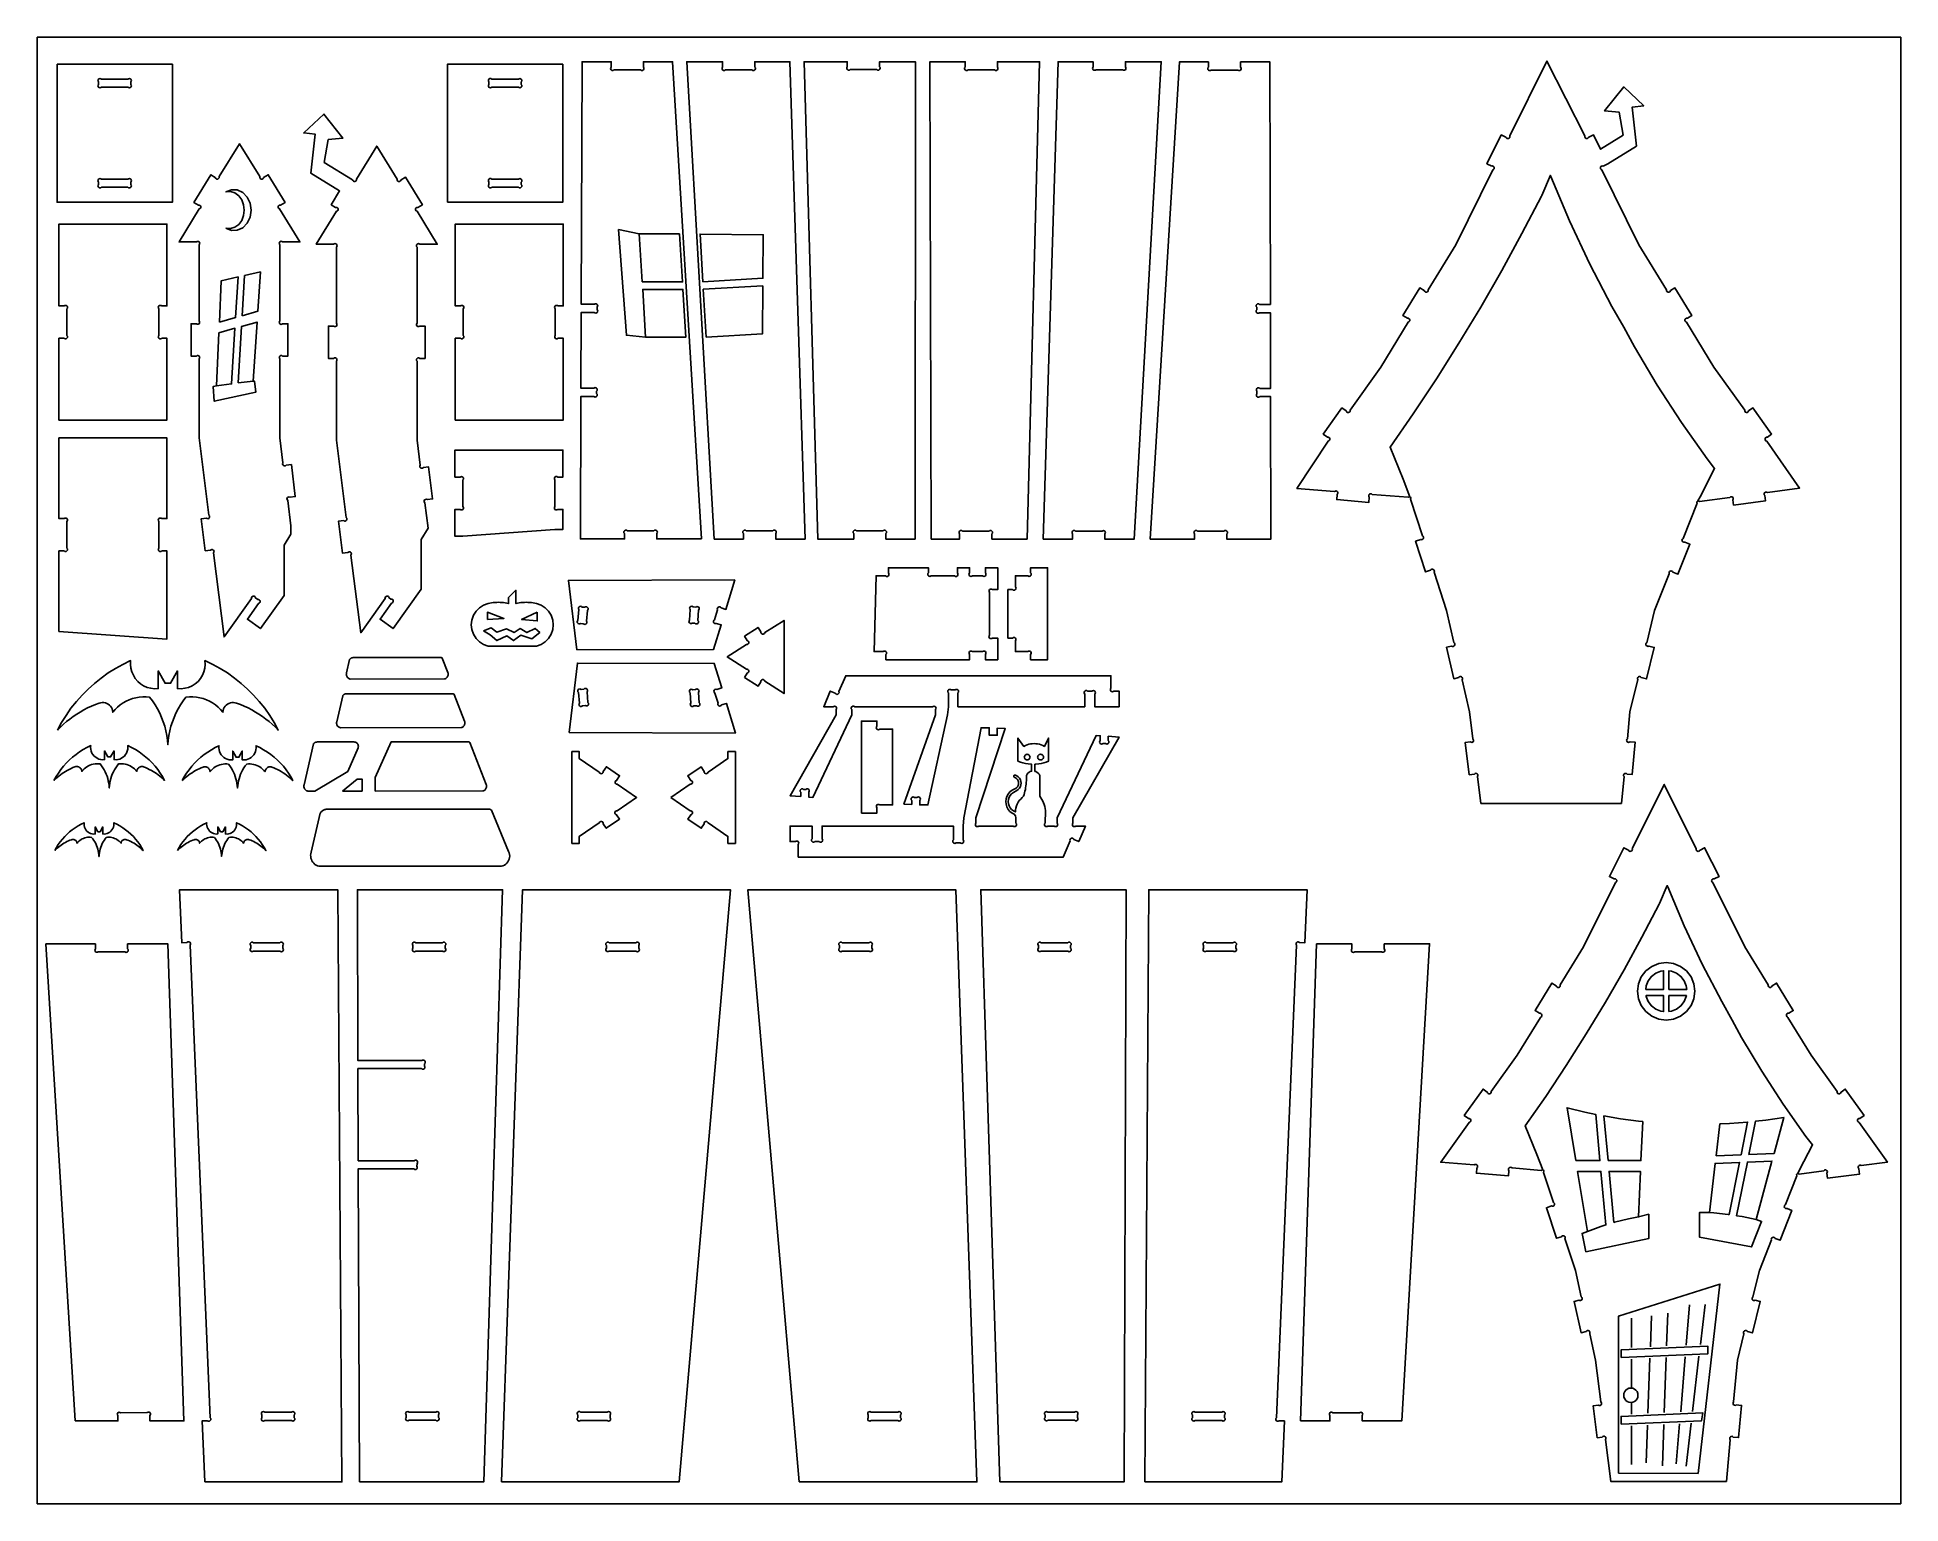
# Model space of a CAD drawing. Extents: x -437 to 671, y -375 to 497.
import ezdxf

# ---------------------------------------------------------------- set-up
doc = ezdxf.new("R2010")
doc.units = 0
doc.header["$MEASUREMENT"] = 0
doc.layers.get('0').update_dxf_attribs({"linetype": 'CONTINUOUS'})
doc.layers.add('ENGRAVING', color=1, linetype='CONTINUOUS')

msp = doc.modelspace()

# ---------------------------------------------------------------- linework, layer by layer
for points in [[(-436.7, -375), (-436.7, 497.2), (671.5, 497.2), (671.5, -375)], [(-425, 481.2), (-356.4, 481.2), (-356.4, 399.1), (-425, 399.1)], [(-192.8, 399.1), (-192.8, 481.2), (-124.2, 481.2), (-124.2, 399.1)], [(-324.5, 383.6), (-321.9, 383.5), (-319.2, 384.2), (-316.9, 385.9), (-315.1, 388.3), (-314, 391.2), (-313.6, 394.4), (-314, 397.6), (-315.1, 400.6), (-316.9, 402.9), (-319.2, 404.6), (-321.9, 405.4), (-324.5, 405.2), (-321.2, 406.5), (-317.8, 406.4), (-314.5, 404.9), (-311.9, 402.2), (-310.2, 398.5), (-309.6, 394.4), (-310.2, 390.3), (-311.9, 386.7), (-314.5, 383.9), (-317.8, 382.4), (-321.2, 382.3)], [(-77, 351.7), (-53, 351.7), (-54.8, 380.2), (-78.7, 380.2)], [(-40.9, 351.8), (-42.6, 380.1), (-5, 379.8), (-5.2, 353.9)], [(-328.4, 327.8), (-327.3, 352.4), (-317.3, 354.7), (-318.8, 330.5)], [(-314.8, 331.6), (-305.6, 334.3), (-304, 357.6), (-313.4, 355.5)], [(-75, 318.8), (-51.1, 318.8), (-52.8, 347.2), (-76.7, 347.2)], [(-39, 318.8), (-5.5, 320.8), (-5.3, 349.3), (-40.7, 347.3)], [(-330.2, 289.9), (-328.7, 321.4), (-319.2, 324.1), (-321.2, 291)], [(-317.3, 291.6), (-315.2, 325.2), (-306, 327.8), (-308.3, 292.7)], [(-175.8, 139.7), (-173.8, 137.6), (-171.3, 136.1), (-168.6, 135.1), (-139.9, 135.1), (-137.1, 136.1), (-134.7, 137.6), (-132.7, 139.7), (-131.1, 142.1), (-130.2, 144.9), (-129.9, 147.7), (-130.2, 150.6), (-131.1, 153.4), (-132.7, 155.8), (-134.7, 157.9), (-137.1, 159.4), (-139.9, 160.4), (-140.9, 160.6), (-141.9, 160.8), (-142.9, 161), (-143.9, 161.1), (-144.9, 161.1), (-146, 161.2), (-147, 161.1), (-148, 161.1), (-149.1, 161), (-150.1, 160.8), (-151.1, 160.6), (-152.1, 160.4), (-152.1, 168.3), (-156.4, 164.1), (-156.4, 160.4), (-157.4, 160.6), (-158.4, 160.8), (-159.4, 161), (-160.4, 161.1), (-161.5, 161.1), (-162.5, 161.2), (-163.5, 161.1), (-164.5, 161.1), (-165.6, 161), (-166.6, 160.8), (-167.6, 160.6), (-168.6, 160.4), (-171.3, 159.4), (-173.8, 157.9), (-175.8, 155.8), (-177.3, 153.4), (-178.3, 150.6), (-178.6, 147.7), (-178.3, 144.9), (-177.3, 142.1)], [(-169, 151), (-169, 155.2), (-159.2, 151.6)], [(-139.4, 155.2), (-148.7, 151), (-139.4, 150.1)], [(-171.4, 144.2), (-166.8, 145.9), (-163.5, 143.3), (-157.6, 145.3), (-153.2, 143.2), (-149.6, 145.5), (-145.5, 143.1), (-140.7, 145.6), (-137.9, 143.2), (-142.6, 139.4), (-149.1, 141.6), (-153.5, 138.4), (-157.5, 141.2), (-163.4, 138.4), (-167.3, 141.7)], [(-424.8, 85.1), (-423, 86.9), (-421.2, 88.6), (-419.3, 90.2), (-417.4, 91.7), (-415.3, 93.2), (-413.3, 94.6), (-411.2, 95.9), (-409, 97.1), (-406.8, 98.3), (-404.5, 99.3), (-402.2, 100.3), (-399.9, 101.2), (-399, 101.4), (-398.1, 101.5), (-397.1, 101.5), (-396.2, 101.3), (-395.3, 101), (-394.5, 100.5), (-393.8, 100), (-393.2, 99.3), (-392.6, 98.5), (-392.2, 97.7), (-391.9, 96.8), (-391.8, 95.8), (-390.5, 97.4), (-389, 98.8), (-387.4, 100.2), (-385.7, 101.3), (-383.9, 102.3), (-382, 103.2), (-380.1, 103.9), (-378.1, 104.4), (-376.1, 104.7), (-374, 104.9), (-371.9, 104.9), (-369.9, 104.7), (-368.2, 102.5), (-366.6, 100.2), (-365.2, 97.7), (-363.9, 95.3), (-362.8, 92.7), (-361.8, 90.1), (-360.9, 87.4), (-360.2, 84.7), (-359.7, 81.9), (-359.3, 79.2), (-359.1, 76.4), (-359, 76.4), (-358.8, 79.2), (-358.5, 81.9), (-357.9, 84.7), (-357.3, 87.4), (-356.4, 90.1), (-355.4, 92.7), (-354.3, 95.3), (-353, 97.7), (-351.5, 100.2), (-350, 102.5), (-348.3, 104.7), (-346.2, 104.9), (-344.2, 104.9), (-342.1, 104.7), (-340.1, 104.4), (-338.1, 103.9), (-336.1, 103.2), (-334.3, 102.3), (-332.5, 101.3), (-330.8, 100.2), (-329.2, 98.8), (-327.7, 97.4), (-326.3, 95.8), (-326.2, 96.8), (-325.9, 97.7), (-325.5, 98.5), (-325, 99.3), (-324.4, 100), (-323.6, 100.5), (-322.8, 101), (-321.9, 101.3), (-321, 101.5), (-320.1, 101.5), (-319.2, 101.4), (-318.3, 101.2), (-315.9, 100.3), (-313.6, 99.3), (-311.4, 98.3), (-309.2, 97.1), (-307, 95.9), (-304.9, 94.6), (-302.8, 93.2), (-300.8, 91.7), (-298.9, 90.2), (-297, 88.6), (-295.1, 86.9), (-293.4, 85.1), (-295.8, 89.6), (-298.5, 93.9), (-301.5, 98.1), (-304.7, 102.1), (-308.1, 105.9), (-311.7, 109.5), (-315.5, 112.9), (-319.5, 116.1), (-323.6, 119.1), (-327.9, 121.8), (-332.4, 124.2), (-337, 126.5), (-336.9, 124.2), (-337.1, 122), (-337.7, 119.8), (-338.5, 117.8), (-339.7, 115.8), (-341.1, 114.1), (-342.8, 112.7), (-344.7, 111.4), (-346.8, 110.5), (-348.9, 110), (-351.1, 109.7), (-353.4, 109.8), (-353.4, 120.3), (-357.5, 113), (-360.7, 113), (-364.8, 120.3), (-364.8, 109.8), (-367, 109.7), (-369.2, 110), (-371.4, 110.5), (-373.5, 111.4), (-375.3, 112.7), (-377, 114.1), (-378.5, 115.8), (-379.6, 117.8), (-380.5, 119.8), (-381.1, 122), (-381.3, 124.2), (-381.2, 126.5), (-385.8, 124.2), (-390.2, 121.8), (-394.5, 119.1), (-398.7, 116.1), (-402.7, 112.9), (-406.5, 109.5), (-410.1, 105.9), (-413.5, 102.1), (-416.7, 98.1), (-419.6, 93.9), (-422.3, 89.6)], [(-252.3, 116.5), (-252, 116.2), (-251.7, 116), (-251.4, 115.8), (-251, 115.6), (-250.7, 115.5), (-194.6, 115.6), (-194.2, 115.7), (-193.8, 115.9), (-193.5, 116.1), (-193.2, 116.4), (-192.9, 116.7), (-192.7, 117), (-192.5, 117.4), (-192.4, 117.8), (-192.4, 118.2), (-192.4, 118.6), (-192.4, 119), (-192.6, 119.4), (-196, 128), (-196, 128.1), (-196, 128.1), (-196.1, 128.1), (-196.1, 128.2), (-196.2, 128.2), (-196.2, 128.2), (-196.3, 128.2), (-196.3, 128.2), (-196.3, 128.3), (-196.4, 128.3), (-196.4, 128.3), (-196.5, 128.3), (-248.2, 128.3), (-248.5, 128.3), (-248.8, 128.3), (-249, 128.3), (-249.3, 128.2), (-249.5, 128.1), (-249.8, 128.1), (-250, 128), (-250.2, 127.8), (-250.4, 127.7), (-250.6, 127.6), (-250.8, 127.4), (-251, 127.2), (-252.9, 119.1), (-252.9, 118.7), (-253, 118.3), (-252.9, 117.9), (-252.9, 117.6), (-252.7, 117.2), (-252.5, 116.8)], [(-258.1, 87.5), (-257.8, 87.2), (-257.5, 87), (-257.2, 86.8), (-256.8, 86.6), (-256.4, 86.5), (-184.6, 86.6), (-184.2, 86.7), (-183.9, 86.9), (-183.5, 87.1), (-183.2, 87.4), (-183, 87.7), (-182.7, 88), (-182.6, 88.4), (-182.5, 88.8), (-182.4, 89.2), (-182.4, 89.6), (-182.5, 90), (-182.6, 90.4), (-188.9, 106.4), (-188.9, 106.5), (-189, 106.5), (-189, 106.5), (-189, 106.6), (-189.1, 106.6), (-189.1, 106.6), (-189.2, 106.6), (-189.2, 106.7), (-189.3, 106.7), (-189.3, 106.7), (-189.4, 106.7), (-189.4, 106.7), (-253.5, 106.7), (-253.7, 106.7), (-253.8, 106.6), (-254, 106.6), (-254.2, 106.5), (-254.3, 106.4), (-254.4, 106.3), (-254.6, 106.2), (-254.7, 106.1), (-254.8, 106), (-254.9, 105.9), (-255, 105.7), (-255.1, 105.6), (-258.6, 90.1), (-258.7, 89.7), (-258.7, 89.3), (-258.7, 89), (-258.6, 88.6), (-258.5, 88.2), (-258.3, 87.9)], [(-275.9, 48.9), (-271.6, 48.9), (-252, 60.6), (-245.9, 74.6), (-245.8, 75), (-245.7, 75.5), (-245.8, 75.9), (-245.9, 76.4), (-246.1, 76.8), (-246.4, 77.1), (-246.7, 77.5), (-247.1, 77.7), (-247.5, 77.9), (-247.9, 78), (-248.4, 78.1), (-269.7, 78.1), (-270, 78.1), (-270.2, 78.1), (-270.5, 78), (-270.8, 78), (-271, 77.9), (-271.2, 77.9), (-271.5, 77.8), (-271.7, 77.6), (-271.9, 77.5), (-272.1, 77.3), (-272.3, 77.2), (-272.5, 77), (-278.1, 52.5), (-278.2, 52.1), (-278.2, 51.7), (-278.2, 51.3), (-278.1, 50.9), (-277.9, 50.6), (-277.8, 50.2), (-277.5, 49.9), (-277.3, 49.6), (-277, 49.4), (-276.6, 49.1), (-276.3, 49)], [(-235.7, 48.9), (-235.7, 57), (-226.3, 78.1), (-180.1, 78.1), (-180, 78.1), (-180, 78.1), (-179.9, 78.1), (-179.9, 78), (-179.8, 78), (-179.8, 78), (-179.7, 78), (-179.7, 78), (-179.7, 77.9), (-179.6, 77.9), (-179.6, 77.9), (-179.5, 77.8), (-169.7, 52.7), (-169.6, 52.3), (-169.5, 51.9), (-169.5, 51.5), (-169.6, 51.1), (-169.7, 50.8), (-169.9, 50.4), (-170.1, 50), (-170.3, 49.7), (-170.6, 49.5), (-171, 49.2), (-171.3, 49.1), (-171.7, 49)], [(-426.8, 55.2), (-425.9, 56.1), (-425, 56.9), (-424, 57.8), (-423, 58.5), (-422, 59.3), (-421, 60), (-419.9, 60.6), (-418.9, 61.2), (-417.8, 61.8), (-416.6, 62.3), (-415.5, 62.8), (-414.3, 63.3), (-413.9, 63.4), (-413.4, 63.4), (-412.9, 63.4), (-412.5, 63.3), (-412, 63.2), (-411.6, 62.9), (-411.3, 62.6), (-410.9, 62.3), (-410.7, 61.9), (-410.5, 61.5), (-410.3, 61.1), (-410.3, 60.6), (-409.6, 61.4), (-408.9, 62.1), (-408.1, 62.7), (-407.2, 63.3), (-406.3, 63.8), (-405.4, 64.3), (-404.4, 64.6), (-403.4, 64.9), (-402.4, 65), (-401.4, 65.1), (-400.3, 65.1), (-399.3, 65), (-398.5, 63.9), (-397.7, 62.7), (-397, 61.5), (-396.3, 60.3), (-395.7, 59), (-395.2, 57.7), (-394.8, 56.4), (-394.5, 55), (-394.2, 53.6), (-394, 52.2), (-393.9, 50.8), (-393.9, 50.8), (-393.8, 52.2), (-393.6, 53.6), (-393.3, 55), (-393, 56.4), (-392.6, 57.7), (-392.1, 59), (-391.5, 60.3), (-390.8, 61.5), (-390.1, 62.7), (-389.3, 63.9), (-388.5, 65), (-387.5, 65.1), (-386.4, 65.1), (-385.4, 65), (-384.4, 64.9), (-383.4, 64.6), (-382.4, 64.3), (-381.5, 63.8), (-380.6, 63.3), (-379.7, 62.7), (-378.9, 62.1), (-378.2, 61.4), (-377.5, 60.6), (-377.5, 61.1), (-377.3, 61.5), (-377.1, 61.9), (-376.9, 62.3), (-376.5, 62.6), (-376.2, 62.9), (-375.8, 63.2), (-375.3, 63.3), (-374.9, 63.4), (-374.4, 63.4), (-373.9, 63.4), (-373.5, 63.3), (-372.3, 62.8), (-371.2, 62.3), (-370.1, 61.8), (-368.9, 61.2), (-367.9, 60.6), (-366.8, 60), (-365.8, 59.3), (-364.8, 58.5), (-363.8, 57.8), (-362.8, 56.9), (-361.9, 56.1), (-361, 55.2), (-362.3, 57.5), (-363.6, 59.6), (-365.1, 61.7), (-366.7, 63.7), (-368.4, 65.6), (-370.2, 67.4), (-372.1, 69.1), (-374.1, 70.7), (-376.2, 72.2), (-378.3, 73.6), (-380.6, 74.8), (-382.9, 75.9), (-382.8, 74.8), (-382.9, 73.7), (-383.2, 72.6), (-383.6, 71.5), (-384.2, 70.6), (-384.9, 69.7), (-385.8, 69), (-386.7, 68.4), (-387.7, 67.9), (-388.8, 67.6), (-389.9, 67.5), (-391.1, 67.6), (-391.1, 72.8), (-393.1, 69.2), (-394.7, 69.2), (-396.7, 72.8), (-396.7, 67.6), (-397.9, 67.5), (-399, 67.6), (-400.1, 67.9), (-401.1, 68.4), (-402, 69), (-402.9, 69.7), (-403.6, 70.6), (-404.2, 71.5), (-404.6, 72.6), (-404.9, 73.7), (-405, 74.8), (-404.9, 75.9), (-407.2, 74.8), (-409.5, 73.6), (-411.6, 72.2), (-413.7, 70.7), (-415.7, 69.1), (-417.6, 67.4), (-419.4, 65.6), (-421.1, 63.7), (-422.7, 61.7), (-424.2, 59.6), (-425.5, 57.5)], [(-350.5, 55.1), (-349.6, 56), (-348.7, 56.8), (-347.8, 57.6), (-346.8, 58.4), (-345.8, 59.1), (-344.7, 59.8), (-343.7, 60.5), (-342.6, 61.1), (-341.5, 61.7), (-340.4, 62.2), (-339.2, 62.7), (-338.1, 63.1), (-337.6, 63.3), (-337.1, 63.3), (-336.7, 63.3), (-336.2, 63.2), (-335.8, 63), (-335.4, 62.8), (-335, 62.5), (-334.7, 62.2), (-334.4, 61.8), (-334.2, 61.4), (-334.1, 60.9), (-334, 60.5), (-333.3, 61.2), (-332.6, 62), (-331.8, 62.6), (-331, 63.2), (-330.1, 63.7), (-329.1, 64.1), (-328.1, 64.5), (-327.2, 64.7), (-326.1, 64.9), (-325.1, 65), (-324.1, 65), (-323.1, 64.9), (-322.2, 63.8), (-321.4, 62.6), (-320.7, 61.4), (-320.1, 60.2), (-319.5, 58.9), (-319, 57.6), (-318.6, 56.2), (-318.2, 54.9), (-318, 53.5), (-317.8, 52.1), (-317.7, 50.7), (-317.6, 50.7), (-317.5, 52.1), (-317.3, 53.5), (-317.1, 54.9), (-316.7, 56.2), (-316.3, 57.6), (-315.8, 58.9), (-315.2, 60.2), (-314.6, 61.4), (-313.9, 62.6), (-313.1, 63.8), (-312.2, 64.9), (-311.2, 65), (-310.2, 65), (-309.2, 64.9), (-308.1, 64.7), (-307.1, 64.5), (-306.2, 64.1), (-305.2, 63.7), (-304.3, 63.2), (-303.5, 62.6), (-302.7, 62), (-301.9, 61.2), (-301.3, 60.5), (-301.2, 60.9), (-301.1, 61.4), (-300.9, 61.8), (-300.6, 62.2), (-300.3, 62.5), (-299.9, 62.8), (-299.5, 63), (-299.1, 63.2), (-298.6, 63.3), (-298.1, 63.3), (-297.7, 63.3), (-297.2, 63.1), (-296.1, 62.7), (-294.9, 62.2), (-293.8, 61.7), (-292.7, 61.1), (-291.6, 60.5), (-290.5, 59.8), (-289.5, 59.1), (-288.5, 58.4), (-287.5, 57.6), (-286.6, 56.8), (-285.7, 56), (-284.8, 55.1), (-286, 57.3), (-287.4, 59.5), (-288.8, 61.6), (-290.4, 63.6), (-292.1, 65.5), (-293.9, 67.3), (-295.8, 69), (-297.8, 70.6), (-299.9, 72.1), (-302.1, 73.4), (-304.3, 74.7), (-306.6, 75.8), (-306.5, 74.6), (-306.7, 73.5), (-306.9, 72.4), (-307.4, 71.4), (-307.9, 70.5), (-308.7, 69.6), (-309.5, 68.9), (-310.5, 68.3), (-311.5, 67.8), (-312.6, 67.5), (-313.7, 67.4), (-314.8, 67.4), (-314.8, 72.7), (-316.8, 69), (-318.5, 69), (-320.5, 72.7), (-320.5, 67.4), (-321.6, 67.4), (-322.7, 67.5), (-323.8, 67.8), (-324.8, 68.3), (-325.8, 68.9), (-326.6, 69.6), (-327.3, 70.5), (-327.9, 71.4), (-328.4, 72.4), (-328.6, 73.5), (-328.7, 74.6), (-328.7, 75.8), (-331, 74.7), (-333.2, 73.4), (-335.4, 72.1), (-337.5, 70.6), (-339.5, 69), (-341.4, 67.3), (-343.2, 65.5), (-344.9, 63.6), (-346.4, 61.6), (-347.9, 59.5), (-349.3, 57.3)], [(150.7, 67.9), (150.5, 68.2), (150.3, 68.6), (150.2, 69.1), (150.3, 69.5), (150.5, 69.9), (150.7, 70.3), (151.1, 70.6), (151.5, 70.7), (152, 70.8), (152.4, 70.7), (152.8, 70.6), (153.2, 70.3), (153.4, 69.9), (153.6, 69.5), (153.7, 69.1), (153.6, 68.6), (153.4, 68.2), (153.2, 67.9), (152.8, 67.6), (152.4, 67.4), (152, 67.4), (151.5, 67.4), (151.1, 67.6)], [(158.7, 67.9), (158.4, 68.2), (158.3, 68.6), (158.2, 69.1), (158.3, 69.5), (158.4, 69.9), (158.7, 70.3), (159.1, 70.6), (159.5, 70.7), (159.9, 70.8), (160.4, 70.7), (160.8, 70.6), (161.1, 70.3), (161.4, 69.9), (161.6, 69.5), (161.6, 69.1), (161.6, 68.6), (161.4, 68.2), (161.1, 67.9), (160.8, 67.6), (160.4, 67.4), (159.9, 67.4), (159.5, 67.4), (159.1, 67.6)], [(-255.3, 48.9), (-243.6, 48.9), (-243.6, 56), (-246.4, 56)], [(-272.3, 5.9), (-271.6, 5.3), (-270.8, 4.9), (-270, 4.5), (-269.2, 4.3), (-160.7, 4.3), (-159.8, 4.5), (-158.9, 4.9), (-158.1, 5.4), (-157.4, 6), (-156.8, 6.7), (-156.4, 7.5), (-156, 8.4), (-155.8, 9.3), (-155.7, 10.2), (-155.8, 11.2), (-156.1, 12.1), (-156.4, 12.9), (-166.7, 37.6), (-166.8, 37.7), (-166.9, 37.8), (-167, 37.8), (-167.1, 37.9), (-167.2, 38), (-167.3, 38), (-167.4, 38.1), (-167.5, 38.1), (-167.6, 38.1), (-167.7, 38.2), (-167.8, 38.2), (-167.9, 38.2), (-264.6, 38.2), (-265, 38.1), (-265.4, 38), (-265.8, 37.9), (-266.2, 37.8), (-266.5, 37.6), (-266.9, 37.4), (-267.2, 37.2), (-267.5, 36.9), (-267.8, 36.6), (-268.1, 36.4), (-268.3, 36), (-268.5, 35.7), (-273.8, 12.5), (-274, 11.6), (-274.2, 10.7), (-274.1, 9.9), (-274, 9), (-273.7, 8.1), (-273.4, 7.3), (-272.9, 6.6)], [(-426.3, 13.5), (-425.6, 14.2), (-424.9, 14.9), (-424.1, 15.5), (-423.3, 16.2), (-422.5, 16.7), (-421.7, 17.3), (-420.9, 17.8), (-420, 18.3), (-419.1, 18.8), (-418.2, 19.2), (-417.3, 19.6), (-416.4, 19.9), (-416, 20), (-415.6, 20.1), (-415.3, 20.1), (-414.9, 20), (-414.5, 19.9), (-414.2, 19.7), (-413.9, 19.4), (-413.7, 19.2), (-413.5, 18.9), (-413.3, 18.5), (-413.2, 18.2), (-413.1, 17.8), (-412.6, 18.4), (-412, 19), (-411.4, 19.5), (-410.7, 20), (-410, 20.4), (-409.2, 20.7), (-408.4, 21), (-407.6, 21.2), (-406.8, 21.4), (-406, 21.4), (-405.2, 21.4), (-404.4, 21.3), (-403.7, 20.5), (-403.1, 19.5), (-402.5, 18.6), (-402, 17.6), (-401.5, 16.5), (-401.1, 15.5), (-400.8, 14.4), (-400.5, 13.3), (-400.3, 12.2), (-400.1, 11.1), (-400.1, 10), (-400, 10), (-399.9, 11.1), (-399.8, 12.2), (-399.6, 13.3), (-399.3, 14.4), (-399, 15.5), (-398.6, 16.5), (-398.1, 17.6), (-397.6, 18.6), (-397, 19.5), (-396.4, 20.5), (-395.7, 21.3), (-394.9, 21.4), (-394.1, 21.4), (-393.2, 21.4), (-392.4, 21.2), (-391.6, 21), (-390.9, 20.7), (-390.1, 20.4), (-389.4, 20), (-388.7, 19.5), (-388.1, 19), (-387.5, 18.4), (-386.9, 17.8), (-386.9, 18.2), (-386.8, 18.5), (-386.6, 18.9), (-386.4, 19.2), (-386.2, 19.4), (-385.9, 19.7), (-385.5, 19.9), (-385.2, 20), (-384.8, 20.1), (-384.4, 20.1), (-384.1, 20), (-383.7, 19.9), (-382.8, 19.6), (-381.9, 19.2), (-381, 18.8), (-380.1, 18.3), (-379.2, 17.8), (-378.4, 17.3), (-377.5, 16.7), (-376.7, 16.2), (-375.9, 15.5), (-375.2, 14.9), (-374.5, 14.2), (-373.8, 13.5), (-374.7, 15.3), (-375.8, 17), (-377, 18.7), (-378.3, 20.3), (-379.6, 21.8), (-381.1, 23.3), (-382.6, 24.6), (-384.2, 25.9), (-385.9, 27.1), (-387.6, 28.2), (-389.4, 29.2), (-391.2, 30), (-391.2, 29.1), (-391.2, 28.3), (-391.5, 27.4), (-391.8, 26.6), (-392.3, 25.8), (-392.9, 25.1), (-393.5, 24.5), (-394.3, 24), (-395.1, 23.7), (-396, 23.4), (-396.9, 23.3), (-397.8, 23.4), (-397.8, 27.6), (-399.4, 24.7), (-400.7, 24.7), (-402.3, 27.6), (-402.3, 23.4), (-403.2, 23.3), (-404.1, 23.4), (-405, 23.7), (-405.8, 24), (-406.5, 24.5), (-407.2, 25.1), (-407.8, 25.8), (-408.3, 26.6), (-408.6, 27.4), (-408.8, 28.3), (-408.9, 29.1), (-408.9, 30), (-410.7, 29.2), (-412.5, 28.2), (-414.2, 27.1), (-415.9, 25.9), (-417.5, 24.6), (-419, 23.3), (-420.4, 21.8), (-421.8, 20.3), (-423.1, 18.7), (-424.3, 17), (-425.3, 15.3)], [(-353.4, 13.5), (-352.4, 15.3), (-351.3, 17), (-350.1, 18.7), (-348.8, 20.3), (-347.5, 21.8), (-346, 23.3), (-344.5, 24.6), (-342.9, 25.9), (-341.3, 27.1), (-339.5, 28.2), (-337.7, 29.2), (-335.9, 30), (-336, 29.1), (-335.9, 28.3), (-335.6, 27.4), (-335.3, 26.6), (-334.8, 25.8), (-334.3, 25.1), (-333.6, 24.5), (-332.8, 24), (-332, 23.7), (-331.1, 23.4), (-330.3, 23.3), (-329.4, 23.4), (-329.4, 27.6), (-327.7, 24.7), (-326.4, 24.7), (-324.8, 27.6), (-324.8, 23.4), (-323.9, 23.3), (-323, 23.4), (-322.1, 23.7), (-321.3, 24), (-320.6, 24.5), (-319.9, 25.1), (-319.3, 25.8), (-318.9, 26.6), (-318.5, 27.4), (-318.3, 28.3), (-318.2, 29.1), (-318.2, 30), (-316.4, 29.2), (-314.6, 28.2), (-312.9, 27.1), (-311.2, 25.9), (-309.6, 24.6), (-308.1, 23.3), (-306.7, 21.8), (-305.3, 20.3), (-304, 18.7), (-302.9, 17), (-301.8, 15.3), (-300.8, 13.5), (-301.5, 14.2), (-302.2, 14.9), (-303, 15.5), (-303.8, 16.2), (-304.6, 16.7), (-305.4, 17.3), (-306.2, 17.8), (-307.1, 18.3), (-308, 18.8), (-308.9, 19.2), (-309.8, 19.6), (-310.7, 19.9), (-311.1, 20), (-311.5, 20.1), (-311.9, 20.1), (-312.2, 20), (-312.6, 19.9), (-312.9, 19.7), (-313.2, 19.4), (-313.5, 19.2), (-313.7, 18.9), (-313.8, 18.5), (-313.9, 18.2), (-314, 17.8), (-314.5, 18.4), (-315.1, 19), (-315.7, 19.5), (-316.4, 20), (-317.1, 20.4), (-317.9, 20.7), (-318.7, 21), (-319.5, 21.2), (-320.3, 21.4), (-321.1, 21.4), (-321.9, 21.4), (-322.8, 21.3), (-323.4, 20.5), (-324.1, 19.5), (-324.6, 18.6), (-325.2, 17.6), (-325.6, 16.5), (-326, 15.5), (-326.3, 14.4), (-326.6, 13.3), (-326.8, 12.2), (-327, 11.1), (-327.1, 10), (-327.1, 10), (-327.2, 11.1), (-327.3, 12.2), (-327.5, 13.3), (-327.8, 14.4), (-328.1, 15.5), (-328.5, 16.5), (-329, 17.6), (-329.5, 18.6), (-330.1, 19.5), (-330.7, 20.5), (-331.4, 21.3), (-332.2, 21.4), (-333, 21.4), (-333.9, 21.4), (-334.7, 21.2), (-335.5, 21), (-336.3, 20.7), (-337, 20.4), (-337.7, 20), (-338.4, 19.5), (-339, 19), (-339.6, 18.4), (-340.2, 17.8), (-340.2, 18.2), (-340.3, 18.5), (-340.5, 18.9), (-340.7, 19.2), (-341, 19.4), (-341.3, 19.7), (-341.6, 19.9), (-341.9, 20), (-342.3, 20.1), (-342.7, 20.1), (-343, 20), (-343.4, 19.9), (-344.3, 19.6), (-345.3, 19.2), (-346.2, 18.8), (-347, 18.3), (-347.9, 17.8), (-348.8, 17.3), (-349.6, 16.7), (-350.4, 16.2), (-351.2, 15.5), (-351.9, 14.9), (-352.7, 14.2)], [(-160.7, -362), (-55, -362), (-24.5, -9.8), (-148.1, -9.8)], [(16.3, -362), (-14.1, -9.8), (109.5, -9.8), (122.1, -362)], [(135.7, -362), (209.6, -362), (210.8, -9.8), (124.4, -9.8)], [(519.8, -69.1), (530.4, -69.1), (530.4, -58), (528.8, -58.2), (525.8, -59.5), (523.2, -61.4), (521.3, -64), (520, -67)], [(533.6, -69.1), (544.2, -69.1), (543.9, -67), (542.7, -64), (540.7, -61.4), (538.2, -59.5), (535.2, -58.2), (533.6, -58)], [(525.8, -80.9), (528.8, -82.1), (530.4, -82.3), (530.4, -72.8), (520, -72.8), (520, -73.4), (521.3, -76.3), (523.2, -78.9)], [(533.6, -82.3), (535.2, -82.1), (538.2, -80.9), (540.7, -78.9), (542.7, -76.3), (543.9, -73.4), (544, -72.8), (533.6, -72.8)], [(478.2, -170.9), (492.6, -170.9), (490.1, -143.4), (483.6, -142), (473, -139.5)], [(497.4, -170.9), (517, -170.9), (518, -147.7), (515.6, -147.4), (504.9, -146), (495, -144.3)], [(561.7, -168), (563.9, -149.1), (569.7, -148.9), (580.4, -148), (576.5, -167.4)], [(581.2, -167.2), (596.2, -166.6), (602, -145.2), (591.3, -146.8), (585.1, -147.5)], [(557.7, -201.8), (560.3, -202), (568.8, -202.9), (569.4, -203), (575.6, -172), (561.1, -172.6)], [(573.9, -203.7), (577.2, -204.2), (585.5, -206), (594.9, -171.2), (580.3, -171.8)], [(485.2, -213.1), (493.2, -210.1), (496.1, -209.2), (493.2, -177.3), (479.3, -177.3)], [(500.8, -207.8), (501.3, -207.6), (509.6, -205.6), (515.6, -204.4), (516.7, -177.3), (498, -177.3)]]:
    msp.add_lwpolyline(points, close=True)
for points in [[(-41.8, 198.8), (-41.8, 198.8), (-68.3, 198.8), (-68.3, 202, 1), (-70, 203.7), (-85.8, 203.7, 1), (-87.5, 202), (-87.5, 198.8), (-113.7, 198.8), (-113.4, 283.6), (-105.8, 283.6, 1), (-104.1, 285.3), (-104.1, 286.8, 1), (-105.8, 288.5), (-113.4, 288.5), (-113.3, 333.5), (-105.5, 333.5, 1), (-103.8, 335.2), (-103.8, 336.7, 1), (-105.4, 338.4), (-113.2, 338.4), (-112.7, 482.6), (-95.4, 482.6), (-95.4, 479.5, 1), (-93.8, 477.8), (-78, 477.8, 1), (-76.3, 479.5), (-76.3, 482.6), (-58.9, 482.6), (-41.8, 198.8)], [(-34.2, 198.7), (-50.5, 482.6), (-29.2, 482.6), (-29.2, 479.5, 1), (-27.5, 477.8), (-11.7, 477.8, 1), (-10, 479.5), (-10, 482.6), (10.9, 482.6), (19.9, 198.7), (2.4, 198.7), (2.4, 202, 1), (0.7, 203.7), (-15.1, 203.7, 1), (-16.8, 202), (-16.8, 198.7)], [(66.3, 203.7), (50.5, 203.7, 1), (48.8, 202), (48.8, 198.7), (27.4, 198.7), (19.3, 482.6), (45, 482.6), (45, 479.6, 1), (46.7, 478), (62.5, 478, 1), (64.2, 479.6), (64.2, 482.6), (85.5, 482.6), (85.3, 198.7), (68, 198.7), (68, 202, 1)], [(94.9, 198.7), (111.8, 198.7), (111.8, 201.8, -1), (113.5, 203.5), (129.3, 203.5, -1), (131, 201.8), (131, 198.7), (151.9, 198.7), (159.3, 482.6), (134.3, 482.6), (134.3, 479.5, -1), (132.6, 477.8), (116.8, 477.8, -1), (115.1, 479.5), (115.1, 482.6), (94.1, 482.6)], [(161.5, 198.7), (179, 198.7), (179, 201.8, -1), (180.7, 203.5), (196.5, 203.5, -1), (198.1, 201.8), (198.1, 198.7), (215.6, 198.7), (231.7, 482.6), (210.4, 482.6), (210.4, 479.6, -1), (208.7, 477.9), (192.9, 477.9, -1), (191.2, 479.6), (191.2, 482.6), (170.3, 482.6)], [(225.2, 198.7), (242.5, 482.5), (259.7, 482.5), (259.7, 479.4, 1), (261.4, 477.7), (277.2, 477.7, 1), (278.9, 479.4), (278.9, 482.5), (296.3, 482.5), (296.6, 338.3), (290.2, 338.3, 1), (288.5, 336.6), (288.5, 335.1, 1), (290.2, 333.4), (296.6, 333.4), (296.7, 288.4), (290.3, 288.4, 1), (288.6, 286.7), (288.6, 285.2, 1), (290.3, 283.5), (296.7, 283.5), (296.9, 198.7), (270.7, 198.7), (270.7, 201.8, 1), (269, 203.5), (253.2, 203.5, 1), (251.5, 201.8), (251.5, 198.7)], [(414.8, 58.6), (417.9, 59, -1), (419.8, 57.5), (421.8, 41.5), (505.4, 41.5), (506.9, 57.5, -1), (508.7, 59), (511.8, 58.8), (513.6, 77.9), (510.5, 78.1, -1), (508.9, 80), (510.4, 96), (515.1, 115.2, -1), (517.1, 116.4), (520.3, 115.6), (524.9, 134.3), (521.7, 135.1, -1), (520.5, 137.1), (525.1, 156.2), (533.8, 178.1, -1), (536, 179.1), (539, 177.8), (546.1, 195.7), (543, 196.9, -1), (542.1, 199.1), (550.4, 220.1, -1), (551.7, 221.1), (569.8, 223.5, -1), (571.7, 222.1), (572.1, 219), (591.1, 221.5), (590.7, 224.6, -1), (592.2, 226.5), (611.3, 229.1), (591.8, 257, -1), (592.2, 259.4), (594.7, 261.2), (583.6, 276.8), (581, 275, -1), (578.7, 275.4), (560.4, 301), (544, 327.8, -1), (544.6, 330.1), (547.2, 331.7), (537.2, 348.1), (534.6, 346.5, -1), (532.2, 347), (515.8, 373.8), (493.7, 418.3, -1), (494.5, 420.6), (497.3, 422), (514.4, 432.5), (511.8, 455.7), (518.6, 456.5), (518.6, 456.5), (506.7, 467.7), (495.4, 453.4), (504.1, 452.6), (506.5, 439), (493, 430.6), (488.7, 439.2), (485.9, 437.8, -1), (483.7, 438.5), (461.1, 483), (439, 438.5, -1), (436.7, 437.8), (433.9, 439.1), (425.4, 422), (428.2, 420.6, -1), (428.9, 418.3), (406.8, 373.8), (390.4, 347, -1), (388.1, 346.5), (385.4, 348.1), (375.4, 331.7), (378.1, 330.1, -1), (378.6, 327.8), (362.2, 301), (344, 275.4, -1), (341.6, 275), (339.1, 276.8), (328, 261.2), (330.5, 259.4, -1), (331, 257), (312.4, 228.9), (334.8, 227.1, -1), (336.3, 225.2), (336.1, 222.2), (355.2, 220.6), (355.4, 223.7, -1), (357.2, 225.3), (378.5, 223.6, -1), (380, 222.4), (387.1, 200.6, -1), (386, 198.5), (383, 197.5), (388.9, 179.2), (391.9, 180.2, -1), (394, 179.1), (401.4, 156.2), (405.7, 137.2, -1), (404.4, 135.1), (401.4, 134.4), (405.6, 115.7), (408.6, 116.4, -1), (410.7, 115.1), (415, 96), (417, 79.9, -1), (415.5, 78.1), (412.4, 77.7)], [(-398.6, 467.5), (-382.8, 467.5, 1), (-381.1, 469.2), (-381.1, 470.6, 1), (-382.8, 472.3), (-398.6, 472.3, 1), (-400.3, 470.6), (-400.3, 469.2, 1)], [(-150.6, 467.5), (-166.4, 467.5, -1), (-168.1, 469.2), (-168.1, 470.6, -1), (-166.4, 472.3), (-150.6, 472.3, -1), (-148.9, 470.6), (-148.9, 469.2, -1)], [(-226.4, 163.1), (-227.4, 163.8, 1), (-229.8, 163.4), (-244.4, 143), (-250.2, 189.2, 1), (-252.1, 190.7), (-255.2, 190.3), (-257.6, 209.4), (-254.5, 209.7, 1), (-253, 211.6), (-258.8, 257.6), (-258.8, 304.5, 1), (-260.5, 306.2), (-263.6, 306.2), (-263.6, 325.4), (-260.5, 325.4, 1), (-258.8, 327.1), (-258.8, 372.4, 1), (-260.5, 374.1), (-270.8, 374.1), (-258.7, 393.7, 1), (-259.3, 396), (-261.9, 397.6), (-256.9, 405.8), (-274, 416.3), (-271.4, 439.5), (-278.3, 440.3), (-278.3, 440.3), (-266.3, 451.5), (-255, 437.2), (-263.7, 436.4), (-266.2, 422.8), (-249.2, 412.4, 1), (-246.9, 412.9), (-234.8, 432.5), (-222.8, 412.9, 1), (-220.4, 412.4), (-217.8, 414), (-207.7, 397.6), (-210.4, 396, 1), (-210.9, 393.7), (-198.9, 374.1), (-209.2, 374.1, 1), (-210.9, 372.4), (-210.9, 327.1, 1), (-209.2, 325.4), (-206.1, 325.4), (-206.1, 306.2), (-209.2, 306.2, 1), (-210.9, 304.5), (-210.9, 257.6), (-209, 242.7, 1), (-207.1, 241.3), (-204, 241.7), (-201.6, 222.6), (-204.7, 222.2, 1), (-206.2, 220.3), (-204.3, 205.2), (-208.4, 198.5), (-208.4, 168.9), (-225.1, 145.5), (-232.9, 151.1), (-226, 160.7, 1)], [(-336.8, 191.7), (-333.7, 192.1, -1), (-331.9, 190.6), (-325.6, 140.6), (-309.3, 163.4, -1), (-306.9, 163.8), (-305.6, 162.8, -1), (-305.2, 160.5), (-311.8, 151.1), (-304, 145.5), (-290, 165.2), (-290, 195.1), (-285.9, 201.7), (-285.9, 206.6), (-287.8, 221.7, -1), (-286.3, 223.6), (-283.3, 224), (-285.6, 243.1), (-288.7, 242.7, -1), (-290.6, 244.1), (-292.5, 259), (-292.5, 305.9, -1), (-290.8, 307.6), (-287.7, 307.6), (-287.7, 326.8), (-290.8, 326.8, -1), (-292.5, 328.5), (-292.5, 373.8, -1), (-290.8, 375.5), (-280.5, 375.5), (-292.6, 395.1, -1), (-292, 397.4), (-289.4, 399), (-299.4, 415.4), (-302.1, 413.8, -1), (-304.4, 414.3), (-316.5, 433.9), (-328.5, 414.3, -1), (-330.9, 413.8), (-333.5, 415.4), (-343.6, 399), (-340.9, 397.4, -1), (-340.4, 395.1), (-352.4, 375.5), (-342.1, 375.5, -1), (-340.5, 373.8), (-340.5, 328.5, -1), (-342.1, 326.8), (-345.3, 326.8), (-345.3, 307.6), (-342.1, 307.6, -1), (-340.5, 305.9), (-340.5, 259), (-334.7, 213, -1), (-336.1, 211.1), (-339.2, 210.8)], [(-400.3, 411.1), (-400.3, 409.7, 1), (-398.6, 408), (-382.8, 408, 1), (-381.1, 409.7), (-381.1, 411.1, 1), (-382.8, 412.8), (-398.6, 412.8, 1)], [(-166.4, 412.8), (-150.6, 412.8, -1), (-148.9, 411.1), (-148.9, 409.7, -1), (-150.6, 408), (-166.4, 408, -1), (-168.1, 409.7), (-168.1, 411.1, -1)], [(-423.9, 269.5), (-359.6, 269.5), (-359.6, 318.2), (-362.7, 318.2, -1), (-364.4, 319.9), (-364.4, 335.7, -1), (-362.7, 337.4), (-359.6, 337.4), (-359.6, 386.1), (-423.9, 386.1), (-423.9, 337.4), (-420.8, 337.4, -1), (-419.1, 335.7), (-419.1, 319.9, -1), (-420.8, 318.2), (-423.9, 318.2)], [(-188.2, 269.5), (-188.2, 318.2), (-185.1, 318.2, 1), (-183.4, 319.9), (-183.4, 335.7, 1), (-185.1, 337.4), (-188.2, 337.4), (-188.2, 386.1), (-123.9, 386.1), (-123.9, 337.4), (-127, 337.4, 1), (-128.7, 335.7), (-128.7, 319.9, 1), (-127, 318.2), (-123.9, 318.2), (-123.9, 269.5)], [(-423.9, 143.7), (-423.9, 191.7), (-420.8, 191.7, 1), (-419.1, 193.4), (-419.1, 209.2, 1), (-420.8, 210.9), (-423.9, 210.9), (-423.9, 258.9), (-359.6, 258.9), (-359.6, 210.9), (-362.7, 210.9, 1), (-364.4, 209.2), (-364.4, 193.4, 1), (-362.7, 191.7), (-359.6, 191.7), (-359.6, 139.3)], [(-183.6, 200.4), (-188.4, 200.4), (-188.4, 216.4), (-185.3, 216.4, 1), (-183.6, 218.1), (-183.6, 233.9, 1), (-185.3, 235.6), (-188.4, 235.6), (-188.4, 251.7), (-124.1, 251.7), (-124.1, 235.6), (-127.2, 235.6, 1), (-128.9, 233.9), (-128.9, 218.1, 1), (-127.2, 216.4), (-124.1, 216.4), (-124.1, 204.5), (-128.9, 204.5)], [(68, 127), (68, 130.1, 1), (66.3, 131.8), (60.9, 131.8), (62.1, 176.9), (67.7, 176.9, 1), (69.4, 178.6), (69.4, 181.7), (93.2, 181.7), (93.2, 178.6, 1), (94.9, 176.9), (108.8, 176.9, 1), (110.5, 178.6), (110.5, 181.7), (117.7, 181.7), (117.7, 178.6, 1), (119.4, 176.9), (125.4, 176.9, 1), (127.1, 178.6), (127.1, 181.7), (134.5, 181.7), (134.5, 168.7), (131.3, 168.7, 1), (129.6, 167), (129.6, 141.6, 1), (131.3, 139.9), (134.5, 139.9), (134.5, 127), (127.1, 127), (127.1, 130.1, 1), (125.4, 131.8), (119.4, 131.8, 1), (117.7, 130.1), (117.7, 127)], [(154, 127), (154, 130.1, 1), (152.3, 131.8), (145, 131.8), (145, 138.2, 1), (143.3, 139.9), (140.5, 139.9), (140.5, 168.7), (143.3, 168.7, 1), (145, 170.4), (145, 176.9), (152.3, 176.9, 1), (154, 178.6), (154, 181.7), (164.1, 181.7), (164.1, 127)], [(-115.8, 132.9), (-34.5, 133.1), (-30, 147.7), (-32.9, 148.6, -1), (-34, 150.7), (-32.2, 156.7, -1), (-30.1, 157.8), (-27.2, 156.9), (-21.9, 174.5), (-120.9, 174.2)], [(-110.2, 150), (-109.6, 156.3, 1), (-111.2, 158.2), (-112.8, 158.3, 1), (-114.7, 156.8), (-115.2, 150.4, 1), (-113.7, 148.6), (-112, 148.4, 1)], [(-45.1, 158.3), (-46.7, 158.4, 1), (-48.5, 156.8), (-48.8, 150.6, 1), (-47.2, 148.8), (-45.6, 148.7, 1), (-43.8, 150.3), (-43.5, 156.5, 1)], [(-16.1, 116.4), (-14.5, 119, 1), (-15, 121.3), (-26.4, 128.7), (-15, 136.1, 1), (-14.5, 138.4), (-16.1, 141), (-8.1, 146.2), (-6.4, 143.6, 1), (-4.1, 143.1), (7.4, 150.4), (7.4, 106.9), (-4.1, 114.3, 1), (-6.4, 113.8), (-8.1, 111.2)], [(-120.5, 83.7), (-21.5, 83.4), (-26.9, 101), (-29.8, 100.1, -1), (-31.9, 101.2), (-33.7, 107.2, -1), (-32.6, 109.3), (-29.7, 110.2), (-34.1, 124.8), (-115.5, 125)], [(17.3, 45.6), (17.3, 48.2, -1), (19, 49.9), (20.4, 49.9, -1), (22.1, 48.2), (22.1, 45.3), (24.5, 45.1), (47.7, 94.2), (47.7, 97.3, -1), (49.4, 99), (95.7, 99, -1), (97.4, 97.3), (97.4, 94.2), (78.7, 41.1), (83.3, 40.9), (83.3, 43.3, -1), (85, 45), (86.4, 45, -1), (88.1, 43.3), (88.1, 40.6), (92.9, 40.6), (104.6, 94.2), (105.1, 99), (105.1, 107.3, -1), (106.8, 109), (109.1, 109, -1), (110.8, 107.3), (110.8, 99), (186.2, 99), (186.2, 106.6, -1), (187.9, 108.3), (190.5, 108.3, -1), (192.2, 106.6), (192.2, 99), (206.6, 99), (206.6, 108.3), (203.5, 108.3, -1), (201.8, 110), (201.8, 117.5), (44.1, 117.5), (40, 108, -1), (37.8, 107.1), (34.9, 108.3), (31, 99), (36.6, 99, -1), (38.3, 97.3), (38.3, 94.2), (11, 46.1)], [(-109.8, 107.9), (-109.3, 101.6, -1), (-110.8, 99.8), (-112.5, 99.6, -1), (-114.3, 101.2), (-114.9, 107.5, -1), (-113.3, 109.3), (-111.7, 109.5, -1)], [(-48.1, 101.2), (-48.5, 107.3, -1), (-46.9, 109.1), (-45.3, 109.2, -1), (-43.5, 107.6), (-43.1, 101.4, -1), (-44.7, 99.6), (-46.3, 99.6, -1)], [(53.4, 35.8), (53.4, 90.5), (62.6, 90.5), (62.6, 87.4, 1), (64.3, 85.7), (71.9, 85.7), (71.9, 40.6), (64.3, 40.6, 1), (62.6, 38.9), (62.6, 35.8)], [(145.3, 32.9), (145.3, 29.8, -1), (143.6, 28.1), (123.2, 28.1, -1), (121.5, 29.8), (121.5, 32.9), (138.9, 86), (134.2, 86.3), (134.2, 82.1), (129.4, 82.1), (129.4, 86.5), (124.6, 86.5), (114.3, 32.9), (113.9, 28.1), (113.9, 19.8, -1), (112.2, 18.1), (109.8, 18.1, -1), (108.1, 19.8), (108.1, 28.1), (30, 28.1), (30, 20.5, -1), (28.3, 18.8), (25.7, 18.8, -1), (24, 20.5), (24, 28.1), (11, 28.1), (11, 18.8), (14.1, 18.8, -1), (15.8, 17.1), (15.8, 9.6), (173.4, 9.6), (177.5, 19.2, -1), (179.8, 20.1), (182.6, 18.8), (186.6, 28.1), (180.9, 28.1, -1), (179.2, 29.8), (179.2, 32.9), (206.6, 81), (200.2, 81.5), (200.2, 78.9, -1), (198.5, 77.2), (197.1, 77.2, -1), (195.4, 78.9), (195.4, 81.8), (193, 82), (169.8, 32.9), (169.8, 29.8, -1), (168.1, 28.1), (164.3, 28.1, -1), (162.6, 29.8), (162.6, 32.9), (162.8, 34), (162.9, 35.2), (162.9, 36.3), (162.8, 37.4), (162.7, 38.6), (162.4, 39.7), (162.1, 40.8), (161.7, 41.9), (161.3, 42.9), (160.7, 43.9), (160.1, 44.9), (159.4, 45.8), (159.4, 58.2), (159, 58.9), (158.5, 59.6), (157.8, 60.1), (157.1, 60.5), (156.6, 60.6), (156.6, 64.8), (157.2, 64.8), (158.8, 65), (160.3, 65.2), (161.8, 65.6), (163.3, 66.1), (164.7, 66.7), (164.7, 80.4), (162.2, 75.4), (161.3, 75.9), (160.3, 76.3), (159.3, 76.7), (158.2, 76.9), (157.2, 77), (156.1, 77.1), (155, 77), (153.9, 76.9), (152.9, 76.7), (151.9, 76.3), (150.9, 75.9), (150, 75.4), (146.5, 80.4), (146.5, 66.7), (148, 66.1), (149.4, 65.6), (151, 65.2), (152.5, 65), (154.1, 64.8), (154.6, 64.8), (154.6, 60.7), (153.8, 60.5), (153.1, 60.1), (152.4, 59.6), (151.9, 58.9), (151.5, 58.2), (151.5, 57.2), (151.5, 56.1), (151.5, 55.1), (151.4, 54), (151.3, 53), (151.2, 51.9), (151, 50.9), (150.9, 49.9), (150.6, 48.8), (150.4, 47.8), (150.1, 46.8), (149.8, 45.8), (148.9, 45), (148.1, 44.1), (147.3, 43.2), (146.7, 42.2), (146.1, 41.1), (145.7, 40), (145.3, 38.8), (145.1, 37.7), (145, 36.5), (143.8, 37.1), (142.7, 37.9), (141.9, 38.9), (141.2, 40), (140.8, 41.3), (140.7, 42.6), (140.8, 43.9), (141.2, 45.2), (141.9, 46.3), (142.7, 47.3), (143.8, 48.1), (145.9, 49.2), (146.7, 49.8), (147.4, 50.6), (147.9, 51.5), (148.2, 52.5), (148.3, 53.6), (148.2, 54.6), (147.9, 55.6), (147.4, 56.5), (146.7, 57.3), (145.9, 57.9), (145, 58.4), (144.8, 58.4), (144.6, 58.4), (144.4, 58.4), (144.3, 58.3), (144.2, 58.2), (144.1, 58.1), (144, 57.9), (144, 57.7), (144, 57.5), (144.1, 57.4), (144.2, 57.2), (144.3, 57.1), (145.1, 56.7), (145.7, 56.3), (146.2, 55.7), (146.6, 55), (146.8, 54.3), (146.9, 53.6), (146.8, 52.8), (146.6, 52.1), (146.2, 51.4), (145.7, 50.9), (145.1, 50.4), (143, 49.4), (141.7, 48.4), (140.7, 47.1), (139.9, 45.7), (139.4, 44.2), (139.3, 42.6), (139.4, 41), (139.9, 39.5), (140.7, 38), (141.7, 36.8), (143, 35.8), (144.3, 35.2), (145.1, 34.1)], [(-118.8, 17.7), (-114.4, 17.7), (-114.4, 21.9), (-102.5, 29.9, -1), (-100.2, 29.4), (-98.4, 26.8), (-90.4, 32.2), (-92.2, 34.8, -1), (-91.8, 37.2), (-80.3, 45), (-91.8, 52.9, -1), (-92.2, 55.2), (-90.4, 58), (-98.3, 63.3), (-100.2, 60.6, -1), (-102.5, 60.1), (-114.4, 68.2), (-114.4, 72.4), (-118.8, 72.4)], [(-60, 45), (-48.5, 37.2, -1), (-48.1, 34.8), (-49.9, 32.2), (-41.9, 26.8), (-40.1, 29.4, -1), (-37.8, 29.9), (-26, 21.9), (-26, 17.7), (-21.5, 17.7), (-21.5, 72.4), (-26, 72.4), (-26, 68.2), (-37.8, 60.1, -1), (-40.1, 60.6), (-42, 63.3), (-49.9, 58), (-48.1, 55.2, -1), (-48.5, 52.9)], [(490.9, -335.7), (494, -335.3, -1), (495.9, -336.8), (499, -361.7), (567.8, -361.7), (570.1, -336.9, -1), (571.9, -335.3), (575, -335.6), (576.8, -316.5), (573.7, -316.2, -1), (572.1, -314.4), (574.4, -289.5), (578.2, -273.9, -1), (580.3, -272.6), (583.3, -273.4), (587.9, -254.7), (584.9, -254, -1), (583.6, -251.9), (587.4, -236.3), (594.6, -218.1, -1), (596.8, -217.2), (599.7, -218.3), (606.7, -200.5), (603.9, -199.3, -1), (602.9, -197.1), (609.7, -179.9, -1), (611.1, -178.9), (625.7, -176.9, -1), (627.6, -178.4), (628, -181.4), (647, -178.9), (646.6, -175.8, -1), (648, -173.9), (663.6, -171.9), (646.7, -148.2, -1), (647.1, -145.8), (649.7, -144), (638.5, -128.4), (636, -130.2, -1), (633.6, -129.8), (618.2, -108.2), (604.4, -85.7, -1), (605, -83.3), (607.6, -81.7), (597.6, -65.3), (595, -67, -1), (592.6, -66.4), (578.8, -43.8), (559.8, -5.6, -1), (560.6, -3.3), (563.4, -2), (554.8, 15.2), (552.1, 13.8, -1), (549.8, 14.6), (530.8, 52.8), (511.8, 14.6, -1), (509.5, 13.8), (506.8, 15.2), (498.2, -2), (501, -3.3, -1), (501.8, -5.6), (482.8, -43.8), (469, -66.4, -1), (466.6, -67), (464, -65.3), (454, -81.7), (456.6, -83.3, -1), (457.2, -85.7), (443.3, -108.2), (428, -129.8, -1), (425.6, -130.2), (423.1, -128.4), (411.9, -144), (414.4, -145.8, -1), (414.8, -148.2), (397.9, -171.9), (417.8, -173.5, -1), (419.4, -175.3), (419.1, -178.4), (438.2, -180), (438.4, -176.9, -1), (440.3, -175.3), (457.6, -176.7, -1), (459.1, -177.9), (464.9, -195.8, -1), (463.8, -197.9), (460.8, -198.9), (466.7, -217.1), (469.7, -216.2, -1), (471.8, -217.3), (478, -236.3), (481.5, -252, -1), (480.2, -254), (477.2, -254.7), (481.4, -273.3), (484.4, -272.6, -1), (486.5, -273.9), (490, -289.5), (493.1, -314.4, -1), (491.6, -316.3), (488.6, -316.7)], [(-337.1, -362), (-338.7, -325.7), (-335.6, -325.6, 1), (-333.9, -323.8), (-345.9, -42.8, 1), (-347.7, -41.1), (-350.8, -41.3), (-352.1, -9.8), (-258, -9.8), (-255.6, -362)], [(-245.2, -362), (-245.8, -175.8), (-212.7, -175.8, 1), (-211, -174.2), (-210.9, -172.8, 1), (-212.6, -171), (-245.8, -171), (-246, -116.2), (-208.2, -116.2, 1), (-206.5, -114.7), (-206.4, -113.3, 1), (-208, -111.4), (-246, -111.4), (-246.3, -9.8), (-160, -9.8), (-171.2, -362)], [(221.9, -362), (224.3, -9.8), (318.4, -9.8), (317.1, -41.3), (314, -41.2, 1), (312.2, -42.8), (300.2, -323.8, 1), (301.8, -325.6), (304.9, -325.7), (303.4, -362)], [(-414.2, -325.7), (-431.6, -42), (-402.2, -42), (-402.1, -45, 1), (-400.5, -46.7), (-384.7, -46.7, 1), (-383, -45), (-383, -42), (-359, -42), (-349.5, -325.7), (-369.7, -325.7), (-369.7, -322.5, 1), (-371.4, -320.8), (-387.2, -320.9, 1), (-388.8, -322.5), (-388.8, -325.7)], [(-290.7, -43), (-290.7, -44.6, -1), (-292.4, -46.3), (-308.1, -46.3, -1), (-309.8, -44.6), (-309.8, -43, -1), (-308.1, -41.3), (-292.4, -41.3, -1)], [(-195.8, -46.3), (-211.6, -46.3, -1), (-213.3, -44.6), (-213.3, -43, -1), (-211.6, -41.3), (-195.8, -41.3, -1), (-194.1, -43), (-194.1, -44.6, -1)], [(-96.6, -41.3), (-80.7, -41.3, -1), (-79, -43), (-79, -44.6, -1), (-80.7, -46.3), (-96.6, -46.3, -1), (-98.3, -44.6), (-98.3, -43, -1)], [(42, -46.3), (57.9, -46.3, 1), (59.6, -44.6), (59.6, -43, 1), (57.9, -41.3), (42, -41.3, 1), (40.3, -43), (40.3, -44.6, 1)], [(160.3, -46.3), (176.1, -46.3, 1), (177.8, -44.6), (177.8, -43, 1), (176.1, -41.3), (160.3, -41.3, 1), (158.6, -43), (158.6, -44.6, 1)], [(258.6, -46.3), (274.4, -46.3, 1), (276.1, -44.6), (276.1, -43, 1), (274.4, -41.3), (258.6, -41.3, 1), (256.9, -43), (256.9, -44.6, 1)], [(314.5, -325.7), (324.1, -42), (345.1, -42), (345.1, -45, 1), (346.8, -46.7), (362.6, -46.7, 1), (364.3, -45), (364.3, -42), (391.3, -41.9), (374.7, -325.7), (351.2, -325.7), (351.2, -322.6, 1), (349.5, -320.9), (333.7, -320.9, 1), (332, -322.6), (332, -325.7)], [(-301.4, -320.5), (-285.6, -320.5, -1), (-283.9, -322.2), (-283.9, -323.8, -1), (-285.6, -325.5), (-301.4, -325.5, -1), (-303.1, -323.8), (-303.1, -322.2, -1)], [(-215.6, -320.5), (-199.8, -320.5, -1), (-198.1, -322.2), (-198.1, -323.6, -1), (-199.8, -325.3), (-215.6, -325.3, -1), (-217.3, -323.6), (-217.3, -322.2, -1)], [(-96.1, -323.8), (-96.1, -322.2, 1), (-97.8, -320.5), (-113.6, -320.5, 1), (-115.3, -322.2), (-115.3, -323.8, 1), (-113.6, -325.5), (-97.8, -325.5, 1)], [(75, -325.5), (59.2, -325.5, -1), (57.5, -323.8), (57.5, -322.2, -1), (59.2, -320.5), (75, -320.5, -1), (76.7, -322.2), (76.7, -323.8, -1)], [(181.8, -323.6), (181.8, -322.2, 1), (180.1, -320.5), (164.3, -320.5, 1), (162.6, -322.2), (162.6, -323.6, 1), (164.3, -325.3), (180.1, -325.3, 1)], [(251.9, -325.5), (267.7, -325.5, 1), (269.4, -323.8), (269.4, -322.2, 1), (267.7, -320.5), (251.9, -320.5, 1), (250.2, -322.2), (250.2, -323.8, 1)]]:
    msp.add_lwpolyline(points, format="xyb", close=True)
at = {"layer": 'ENGRAVING'}
for points in [[(550.9, 221.4), (552.1, 223.9), (560.8, 240.8), (556.4, 246.5), (541.1, 268.1), (526.7, 290.3), (513.1, 313), (506.7, 324.7), (499.7, 337), (486.6, 362.3), (474.5, 388.1), (463.4, 414.3), (463.1, 415.1), (458.1, 403.1), (457.8, 402.6), (446.2, 380.4), (434.2, 358.4), (421.7, 336.7), (408.7, 315.3), (395.3, 294.1), (381.5, 273.2), (367.8, 253.4), (375.6, 234.3), (379.5, 223.9)], [(-78.7, 380.2), (-91, 382.8), (-86.4, 320), (-75, 318.8)], [(-330.2, 289.9), (-332.1, 289.5), (-331.5, 280.7), (-306.7, 286.2), (-307.6, 292.7), (-308.3, 292.7)], [(610.3, -178.5), (611.3, -176.4), (619, -161.5), (615.1, -156.5), (601.6, -137.3), (588.8, -117.7), (576.8, -97.6), (571.2, -87.3), (565, -76.3), (553.4, -54), (542.7, -31.2), (532.9, -8), (532.6, -7.3), (528.1, -17.9), (527.9, -18.4), (517.6, -38), (507, -57.4), (495.9, -76.6), (484.4, -95.6), (472.6, -114.3), (460.4, -132.8), (448.2, -150.3), (455.1, -167.2), (458.6, -176.4)], [(485.2, -213.1), (482, -214.2), (484.2, -225.1), (521.6, -217.3), (521.6, -202.8), (515.6, -204.4)], [(557.7, -201.8), (551.7, -201.8), (551.7, -216.4), (582.8, -222.2), (588.7, -207.1), (585.5, -206)], [(511.4, -264.7), (511.4, -282.1)], [(523.2, -263.3), (522.6, -281.6)], [(533, -261.6), (532.2, -281.1)], [(545.9, -256.7), (543.9, -280.6)], [(555.2, -256.5), (552.3, -280.2)], [(532, -288.1), (530.8, -320.8)], [(543.3, -287.6), (540.6, -320.4)], [(551.5, -287.2), (547.6, -320.1)], [(511.4, -289), (511.4, -306.2)], [(522.3, -288.5), (521.1, -321.2)], [(511.4, -314.7), (511.4, -321.7)], [(511.4, -328.6), (511.4, -351.6)], [(520.9, -328.2), (520.1, -350.7)], [(530.6, -327.8), (529.7, -352.4)], [(540, -327.4), (538, -351.3)], [(546.8, -327.1), (543.8, -352.7)]]:
    msp.add_lwpolyline(points, dxfattribs=at)
for points in [[(532, -87.3), (527.6, -86.7), (523.4, -85), (519.9, -82.2), (517.2, -78.7), (515.5, -74.6), (514.9, -70.2), (515.5, -65.7), (517.2, -61.6), (519.9, -58.1), (523.4, -55.4), (527.6, -53.6), (532, -53.1), (536.4, -53.6), (540.5, -55.4), (544.1, -58.1), (546.8, -61.6), (548.5, -65.7), (549.1, -70.2), (548.5, -74.6), (546.8, -78.7), (544.1, -82.2), (540.5, -85), (536.4, -86.7)], [(503.6, -356.9), (551, -357), (563.9, -244.3), (503.6, -263.5)], [(505.2, -288.1), (505.2, -283.5), (556.8, -281.3), (556.8, -285.8)], [(511, -314.7), (509.8, -314.6), (508.8, -314.2), (507.9, -313.5), (507.3, -312.6), (506.8, -311.6), (506.7, -310.5), (506.8, -309.4), (507.3, -308.3), (507.9, -307.4), (508.8, -306.8), (509.8, -306.3), (511, -306.2), (512.1, -306.3), (513.1, -306.8), (514, -307.4), (514.7, -308.3), (515.1, -309.4), (515.2, -310.5), (515.1, -311.6), (514.7, -312.6), (514, -313.5), (513.1, -314.2), (512.1, -314.6)], [(505.2, -327.7), (505.2, -323.1), (553.8, -321), (553, -325.6)]]:
    msp.add_lwpolyline(points, close=True, dxfattribs=at)

doc.saveas('drawing.dxf')
